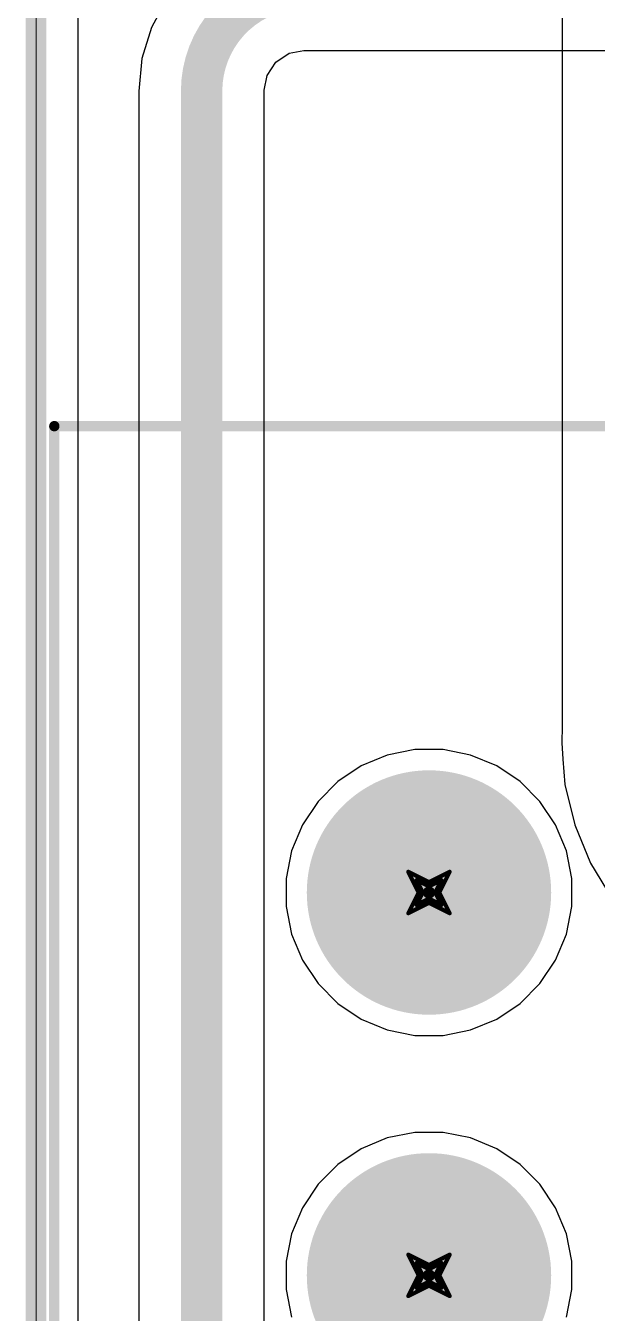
# Model space of a CAD drawing. Header units: inches. Extents: x 0 to 11.4, y 0 to 6.8.
# Drawn here: x -0.005 to 0.271, y 1.942 to 2.565 of the extents above; entities that cross this region are included whole.
import ezdxf

# ---------------------------------------------------------------- set-up
doc = ezdxf.new("R2010")
doc.units = ezdxf.units.IN
doc.header["$MEASUREMENT"] = 0
for name, color, linetype in [('Board Outline', 216, 'Continuous'), ('Bottom Layer', 5, 'Continuous'), ('Bottom Overlay', 54, 'Continuous'), ('Bottom Solder', 6, 'Continuous'), ('Dimension', 6, 'Continuous'), ('Drill Drawing', 1, 'Continuous'), ('Pad Holes', 156, 'Continuous'), ('Top Layer', 1, 'Continuous'), ('Top Solder', 216, 'Continuous')]:
    doc.layers.add(name, color=color, linetype=linetype)

# ---------------------------------------------------------------- blocks, each defined once
blk = doc.blocks.new('0430450800_B_55')
at = {"layer": 'Bottom Solder'}
h = blk.add_hatch(color=6, dxfattribs=at)
edge = h.paths.add_edge_path()
edge.add_arc((-0.09252, 0.14409), 0.003, 0, 360)
h = blk.add_hatch(color=6, dxfattribs=at)
edge = h.paths.add_edge_path()
edge.add_arc((0.09252, 0.14409), 0.003, 0, 360)
at = {"layer": 'Pad Holes'}
h = blk.add_hatch(color=7, dxfattribs=at)
edge = h.paths.add_edge_path()
edge.add_arc((-0.09252, 0.14409), 0.05906, 0, 360)
h = blk.add_hatch(color=7, dxfattribs=at)
edge = h.paths.add_edge_path()
edge.add_arc((0.09252, 0.14409), 0.05906, 0, 360)
at = {"layer": 'Top Solder'}
h = blk.add_hatch(color=216, dxfattribs=at)
edge = h.paths.add_edge_path()
edge.add_arc((-0.09252, 0.14409), 0.003, 0, 360)
h = blk.add_hatch(color=216, dxfattribs=at)
edge = h.paths.add_edge_path()
edge.add_arc((0.09252, 0.14409), 0.003, 0, 360)
at = {"layer": 'Bottom Overlay', "const_width": 0.005}
for points in [[(-0.31791, 0.3252), (0.31791, 0.3252)], [(0.31791, 0.3252), (0.31791, -0.15669)]]:
    blk.add_lwpolyline(points, dxfattribs=at)
at = {"layer": 'Bottom Overlay', "const_width": 0.0025}
blk.add_lwpolyline([(0.31666, 0.3252, 1), (0.31916, 0.3252, 1)], format="xyb", close=True, dxfattribs=at)
blk.add_lwpolyline([(0.31666, 0.3252, 1), (0.31916, 0.3252, 1)], format="xyb", close=True, dxfattribs=at)

msp = doc.modelspace()

# ---------------------------------------------------------------- linework, layer by layer
at = {"layer": 'Board Outline', "const_width": 0.01}
msp.add_lwpolyline([(0, 0), (0, 3.93701)], dxfattribs=at)
at = {"layer": 'Bottom Layer'}
for p, q in [((0.02039, 0.02039), (0.02039, 3.2722)), ((0.2542, 2.70505), (0.2542, 2.2261)), ((0.2542, 2.2261), (0.25406, 2.2181)), ((0.25406, 2.2181), (0.25406, 2.2181)), ((0.25406, 2.2181), (0.25467, 2.2103)), ((0.16976, 2.21218), (0.1572, 2.20698)), ((0.1831, 2.21483), (0.16976, 2.21218)), ((0.19671, 2.21483), (0.1831, 2.21483)), ((0.21005, 2.21218), (0.19671, 2.21483)), ((0.22262, 2.20698), (0.21005, 2.21218)), ((0.25467, 2.2103), (0.25564, 2.19806)), ((0.1572, 2.20698), (0.14589, 2.19942)), ((0.23393, 2.19942), (0.22262, 2.20698)), ((0.14589, 2.19942), (0.13627, 2.1898)), ((0.24354, 2.1898), (0.23393, 2.19942)), ((0.25564, 2.19806), (0.26033, 2.17851)), ((0.13627, 2.1898), (0.12871, 2.17849)), ((0.2511, 2.17849), (0.24354, 2.1898)), ((0.12871, 2.17849), (0.1235, 2.16592)), ((0.25631, 2.16592), (0.2511, 2.17849)), ((0.26033, 2.17851), (0.26802, 2.15994)), ((0.1235, 2.16592), (0.12085, 2.15258)), ((0.25896, 2.15258), (0.25631, 2.16592)), ((0.26802, 2.15994), (0.27852, 2.1428)), ((0.12085, 2.15258), (0.12085, 2.13898)), ((0.25896, 2.13898), (0.25896, 2.15258)), ((0.12085, 2.13898), (0.1235, 2.12564)), ((0.25631, 2.12564), (0.25896, 2.13898)), ((0.1235, 2.12564), (0.12871, 2.11307)), ((0.2511, 2.11307), (0.25631, 2.12564)), ((0.12871, 2.11307), (0.13627, 2.10176)), ((0.24354, 2.10176), (0.2511, 2.11307)), ((0.13627, 2.10176), (0.14589, 2.09214)), ((0.23393, 2.09214), (0.24354, 2.10176)), ((0.14589, 2.09214), (0.1572, 2.08458)), ((0.22262, 2.08458), (0.23393, 2.09214)), ((0.1572, 2.08458), (0.16976, 2.07938)), ((0.21005, 2.07938), (0.22262, 2.08458)), ((0.16976, 2.07938), (0.1831, 2.07672)), ((0.19671, 2.07672), (0.21005, 2.07938)), ((0.1831, 2.07672), (0.19671, 2.07672)), ((0.1831, 2.0298), (0.16976, 2.02714)), ((0.19671, 2.0298), (0.1831, 2.0298)), ((0.21005, 2.02714), (0.19671, 2.0298)), ((0.16976, 2.02714), (0.1572, 2.02194)), ((0.22262, 2.02194), (0.21005, 2.02714)), ((0.1572, 2.02194), (0.14589, 2.01438)), ((0.23393, 2.01438), (0.22262, 2.02194)), ((0.14589, 2.01438), (0.13627, 2.00476)), ((0.24354, 2.00476), (0.23393, 2.01438)), ((0.13627, 2.00476), (0.12871, 1.99345)), ((0.2511, 1.99345), (0.24354, 2.00476)), ((0.12871, 1.99345), (0.1235, 1.98088)), ((0.25631, 1.98088), (0.2511, 1.99345)), ((0.1235, 1.98088), (0.12085, 1.96754)), ((0.25896, 1.96754), (0.25631, 1.98088)), ((0.12085, 1.96754), (0.12085, 1.95394)), ((0.25896, 1.95394), (0.25896, 1.96754)), ((0.12085, 1.95394), (0.1235, 1.9406)), ((0.25631, 1.9406), (0.25896, 1.95394))]:
    msp.add_line(p, q, dxfattribs=at)
at = {"layer": 'Dimension', "const_width": 0.0005}
msp.add_lwpolyline([(0, 0), (0, 3.93701)], dxfattribs=at)
at = {"layer": 'Drill Drawing', "const_width": 0.002}
for points in [[(0.17991, 2.15578), (0.18991, 2.15078)], [(0.17991, 2.15578), (0.18491, 2.14578)], [(0.18991, 2.15078), (0.19991, 2.15578)], [(0.19491, 2.14578), (0.19991, 2.15578)], [(0.17991, 2.13578), (0.18491, 2.14578)], [(0.18391, 2.15178), (0.18991, 2.14878)], [(0.18391, 2.15178), (0.18691, 2.14578)], [(0.18391, 2.13978), (0.18691, 2.14578)], [(0.18991, 2.14878), (0.19591, 2.15178)], [(0.19291, 2.14578), (0.19591, 2.15178)], [(0.19291, 2.14578), (0.19591, 2.13978)], [(0.19491, 2.14578), (0.19991, 2.13578)], [(0.17991, 2.13578), (0.18991, 2.14078)], [(0.18391, 2.13978), (0.18991, 2.14278)], [(0.18991, 2.14278), (0.19591, 2.13978)], [(0.18991, 2.14078), (0.19991, 2.13578)], [(0.17991, 1.97074), (0.18991, 1.96574)], [(0.17991, 1.97074), (0.18491, 1.96074)], [(0.18391, 1.96674), (0.18991, 1.96374)], [(0.18391, 1.96674), (0.18691, 1.96074)], [(0.18991, 1.96574), (0.19991, 1.97074)], [(0.18991, 1.96374), (0.19591, 1.96674)], [(0.19291, 1.96074), (0.19591, 1.96674)], [(0.19491, 1.96074), (0.19991, 1.97074)], [(0.17991, 1.95074), (0.18491, 1.96074)], [(0.18391, 1.95474), (0.18691, 1.96074)], [(0.19291, 1.96074), (0.19591, 1.95474)], [(0.19491, 1.96074), (0.19991, 1.95074)], [(0.17991, 1.95074), (0.18991, 1.95574)], [(0.18391, 1.95474), (0.18991, 1.95774)], [(0.18991, 1.95774), (0.19591, 1.95474)], [(0.18991, 1.95574), (0.19991, 1.95074)]]:
    msp.add_lwpolyline(points, dxfattribs=at)
at = {"layer": 'Drill Drawing', "const_width": 0.001}
for points in [[(0.17941, 2.15578, 1), (0.18041, 2.15578, 1)], [(0.17941, 2.15578, 1), (0.18041, 2.15578, 1)], [(0.19941, 2.15578, 1), (0.20041, 2.15578, 1)], [(0.19941, 2.15578, 1), (0.20041, 2.15578, 1)], [(0.18341, 2.15178, 1), (0.18441, 2.15178, 1)], [(0.18341, 2.15178, 1), (0.18441, 2.15178, 1)], [(0.18441, 2.14578, 1), (0.18541, 2.14578, 1)], [(0.18441, 2.14578, 1), (0.18541, 2.14578, 1)], [(0.18641, 2.14578, 1), (0.18741, 2.14578, 1)], [(0.18641, 2.14578, 1), (0.18741, 2.14578, 1)], [(0.18941, 2.15078, 1), (0.19041, 2.15078, 1)], [(0.18941, 2.15078, 1), (0.19041, 2.15078, 1)], [(0.18941, 2.14878, 1), (0.19041, 2.14878, 1)], [(0.18941, 2.14878, 1), (0.19041, 2.14878, 1)], [(0.19241, 2.14578, 1), (0.19341, 2.14578, 1)], [(0.19241, 2.14578, 1), (0.19341, 2.14578, 1)], [(0.19441, 2.14578, 1), (0.19541, 2.14578, 1)], [(0.19441, 2.14578, 1), (0.19541, 2.14578, 1)], [(0.19541, 2.15178, 1), (0.19641, 2.15178, 1)], [(0.19541, 2.15178, 1), (0.19641, 2.15178, 1)], [(0.18341, 2.13978, 1), (0.18441, 2.13978, 1)], [(0.18341, 2.13978, 1), (0.18441, 2.13978, 1)], [(0.18941, 2.14278, 1), (0.19041, 2.14278, 1)], [(0.18941, 2.14278, 1), (0.19041, 2.14278, 1)], [(0.18941, 2.14078, 1), (0.19041, 2.14078, 1)], [(0.18941, 2.14078, 1), (0.19041, 2.14078, 1)], [(0.19541, 2.13978, 1), (0.19641, 2.13978, 1)], [(0.19541, 2.13978, 1), (0.19641, 2.13978, 1)], [(0.17941, 2.13578, 1), (0.18041, 2.13578, 1)], [(0.17941, 2.13578, 1), (0.18041, 2.13578, 1)], [(0.19941, 2.13578, 1), (0.20041, 2.13578, 1)], [(0.19941, 2.13578, 1), (0.20041, 2.13578, 1)], [(0.17941, 1.97074, 1), (0.18041, 1.97074, 1)], [(0.17941, 1.97074, 1), (0.18041, 1.97074, 1)], [(0.18341, 1.96674, 1), (0.18441, 1.96674, 1)], [(0.18341, 1.96674, 1), (0.18441, 1.96674, 1)], [(0.18941, 1.96574, 1), (0.19041, 1.96574, 1)], [(0.18941, 1.96574, 1), (0.19041, 1.96574, 1)], [(0.19541, 1.96674, 1), (0.19641, 1.96674, 1)], [(0.19541, 1.96674, 1), (0.19641, 1.96674, 1)], [(0.19941, 1.97074, 1), (0.20041, 1.97074, 1)], [(0.19941, 1.97074, 1), (0.20041, 1.97074, 1)], [(0.18441, 1.96074, 1), (0.18541, 1.96074, 1)], [(0.18441, 1.96074, 1), (0.18541, 1.96074, 1)], [(0.18641, 1.96074, 1), (0.18741, 1.96074, 1)], [(0.18641, 1.96074, 1), (0.18741, 1.96074, 1)], [(0.18941, 1.96374, 1), (0.19041, 1.96374, 1)], [(0.18941, 1.96374, 1), (0.19041, 1.96374, 1)], [(0.19241, 1.96074, 1), (0.19341, 1.96074, 1)], [(0.19241, 1.96074, 1), (0.19341, 1.96074, 1)], [(0.19441, 1.96074, 1), (0.19541, 1.96074, 1)], [(0.19441, 1.96074, 1), (0.19541, 1.96074, 1)], [(0.18341, 1.95474, 1), (0.18441, 1.95474, 1)], [(0.18341, 1.95474, 1), (0.18441, 1.95474, 1)], [(0.18941, 1.95774, 1), (0.19041, 1.95774, 1)], [(0.18941, 1.95774, 1), (0.19041, 1.95774, 1)], [(0.18941, 1.95574, 1), (0.19041, 1.95574, 1)], [(0.18941, 1.95574, 1), (0.19041, 1.95574, 1)], [(0.19541, 1.95474, 1), (0.19641, 1.95474, 1)], [(0.19541, 1.95474, 1), (0.19641, 1.95474, 1)], [(0.17941, 1.95074, 1), (0.18041, 1.95074, 1)], [(0.17941, 1.95074, 1), (0.18041, 1.95074, 1)], [(0.19941, 1.95074, 1), (0.20041, 1.95074, 1)], [(0.19941, 1.95074, 1), (0.20041, 1.95074, 1)]]:
    msp.add_lwpolyline(points, format="xyb", close=True, dxfattribs=at)
at = {"layer": 'Top Layer'}
for p, q in [((0.02039, 0.02039), (0.02039, 3.27657)), ((0.06314, 2.57772), (0.05572, 2.56384)), ((0.05572, 2.56384), (0.05116, 2.54878)), ((0.11591, 2.54709), (0.12232, 2.55138)), ((0.12232, 2.55138), (0.12946, 2.5528)), ((0.12946, 2.5528), (0.12987, 2.55274)), ((0.12987, 2.55274), (0.2391, 2.55274)), ((0.2391, 2.55274), (0.47093, 2.55274)), ((0.05116, 2.54878), (0.04961, 2.53313)), ((0.11162, 2.54068), (0.11591, 2.54709)), ((0.1102, 2.53354), (0.11162, 2.54068)), ((0.04961, 2.53313), (0.04974, 2.53313)), ((0.04974, 2.53313), (0.04974, 1.81683)), ((0.11026, 2.53313), (0.1102, 2.53354)), ((0.11026, 1.81683), (0.11026, 2.53313)), ((0.16976, 2.21218), (0.1572, 2.20698)), ((0.1831, 2.21483), (0.16976, 2.21218)), ((0.19671, 2.21483), (0.1831, 2.21483)), ((0.21005, 2.21218), (0.19671, 2.21483)), ((0.22262, 2.20698), (0.21005, 2.21218)), ((0.1572, 2.20698), (0.14589, 2.19942)), ((0.23393, 2.19942), (0.22262, 2.20698)), ((0.14589, 2.19942), (0.13627, 2.1898)), ((0.24354, 2.1898), (0.23393, 2.19942)), ((0.13627, 2.1898), (0.12871, 2.17849)), ((0.2511, 2.17849), (0.24354, 2.1898)), ((0.12871, 2.17849), (0.1235, 2.16592)), ((0.25631, 2.16592), (0.2511, 2.17849)), ((0.1235, 2.16592), (0.12085, 2.15258)), ((0.25896, 2.15258), (0.25631, 2.16592)), ((0.12085, 2.15258), (0.12085, 2.13898)), ((0.25896, 2.13898), (0.25896, 2.15258)), ((0.12085, 2.13898), (0.1235, 2.12564)), ((0.25631, 2.12564), (0.25896, 2.13898)), ((0.1235, 2.12564), (0.12871, 2.11307)), ((0.2511, 2.11307), (0.25631, 2.12564)), ((0.12871, 2.11307), (0.13627, 2.10176)), ((0.24354, 2.10176), (0.2511, 2.11307)), ((0.13627, 2.10176), (0.14589, 2.09214)), ((0.23393, 2.09214), (0.24354, 2.10176)), ((0.14589, 2.09214), (0.1572, 2.08458)), ((0.22262, 2.08458), (0.23393, 2.09214)), ((0.1572, 2.08458), (0.16976, 2.07938)), ((0.21005, 2.07938), (0.22262, 2.08458)), ((0.16976, 2.07938), (0.1831, 2.07672)), ((0.19671, 2.07672), (0.21005, 2.07938)), ((0.1831, 2.07672), (0.19671, 2.07672)), ((0.1831, 2.0298), (0.16976, 2.02714)), ((0.19671, 2.0298), (0.1831, 2.0298)), ((0.21005, 2.02714), (0.19671, 2.0298)), ((0.16976, 2.02714), (0.1572, 2.02194)), ((0.22262, 2.02194), (0.21005, 2.02714)), ((0.1572, 2.02194), (0.14589, 2.01438)), ((0.23393, 2.01438), (0.22262, 2.02194)), ((0.14589, 2.01438), (0.13627, 2.00476)), ((0.24354, 2.00476), (0.23393, 2.01438)), ((0.13627, 2.00476), (0.12871, 1.99345)), ((0.2511, 1.99345), (0.24354, 2.00476)), ((0.12871, 1.99345), (0.1235, 1.98088)), ((0.25631, 1.98088), (0.2511, 1.99345)), ((0.1235, 1.98088), (0.12085, 1.96754)), ((0.25896, 1.96754), (0.25631, 1.98088)), ((0.12085, 1.96754), (0.12085, 1.95394)), ((0.25896, 1.95394), (0.25896, 1.96754)), ((0.12085, 1.95394), (0.1235, 1.9406)), ((0.25631, 1.9406), (0.25896, 1.95394))]:
    msp.add_line(p, q, dxfattribs=at)
at = {"layer": 'Top Layer', "const_width": 0.02}
msp.add_lwpolyline([(0.08, 2.53313, -0.414214), (0.12987, 2.583)], format="xyb", dxfattribs=at)
msp.add_lwpolyline([(0.08, 1.81683), (0.08, 2.53313)], dxfattribs=at)
at = {"layer": 'Top Layer', "const_width": 0.01}
msp.add_lwpolyline([(0.075, 2.53313, 1), (0.085, 2.53313, 1)], format="xyb", close=True, dxfattribs=at)
msp.add_lwpolyline([(0.075, 2.53313, 1), (0.085, 2.53313, 1)], format="xyb", close=True, dxfattribs=at)

# ---------------------------------------------------------------- block references
at = {"rotation": 90}
msp.add_blockref('0430450800_B_55', (0.334, 2.05326), dxfattribs=at)

doc.saveas('drawing.dxf')
